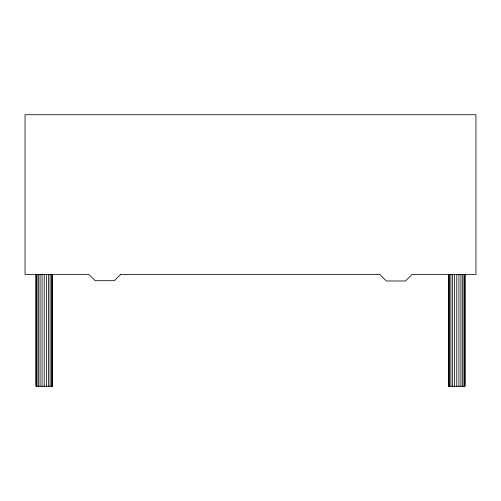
<?xml version="1.0" encoding="UTF-8"?>
<svg xmlns="http://www.w3.org/2000/svg" width="501" height="501" viewBox="0 0 501 501"><rect width="100%" height="100%" fill="white"/><g stroke="black" fill="none" stroke-linecap="round" stroke-linejoin="round"><path stroke-width="0.75" d="M465.091 274.46L465.091 386.271L448.476 386.271L448.476 274.46M464.803 274.46L464.803 386.271M463.976 274.46L463.976 386.271M462.655 274.46L462.655 386.271M460.933 274.46L460.933 386.271M458.935 274.46L458.935 386.271M456.78 274.46L456.78 386.271M454.632 274.46L454.632 386.271M452.628 274.46L452.628 386.271M450.906 274.46L450.906 386.271M449.591 274.46L449.591 386.271M448.758 274.46L448.758 386.271M52.524 274.46L52.524 386.271L35.909 386.271L35.909 274.46M52.242 274.46L52.242 386.271M51.409 274.46L51.409 386.271M50.094 274.46L50.094 386.271M48.372 274.46L48.372 386.271M46.368 274.46L46.368 386.271M44.22 274.46L44.22 386.271M42.065 274.46L42.065 386.271M40.067 274.46L40.067 386.271M38.345 274.46L38.345 386.271M37.024 274.46L37.024 386.271M36.197 274.46L36.197 386.271M120.591 274.46L114.347 280.698L95.184 280.698L88.94 274.46L25.05 274.46L25.05 114.729L475.95 114.729L475.95 274.46L412.06 274.46L405.516 280.998L386.352 280.998L379.808 274.46L120.591 274.46"/></g></svg>
